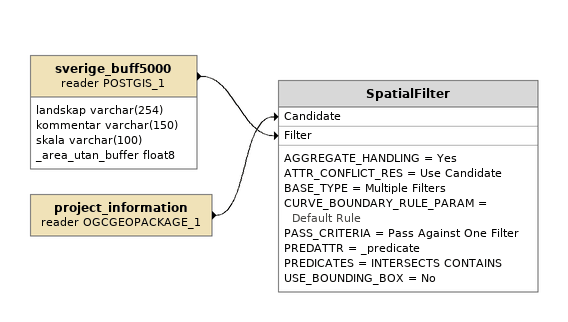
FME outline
sverige_buff5000 (reader POSTGIS_1)
    attributes: landskap varchar(254), kommentar varchar(150), skala varchar(100), _area_utan_buffer float8
    -> SpatialFilter [Filter]
project_information (reader OGCGEOPACKAGE_1)
    -> SpatialFilter [Candidate]
SpatialFilter
    AGGREGATE_HANDLING = Yes
    ATTR_CONFLICT_RES = Use Candidate
    BASE_TYPE = Multiple Filters
    CURVE_BOUNDARY_RULE_PARAM = Default Rule
    PASS_CRITERIA = Pass Against One Filter
    PREDATTR = _predicate
    PREDICATES = INTERSECTS CONTAINS
    USE_BOUNDING_BOX = No
